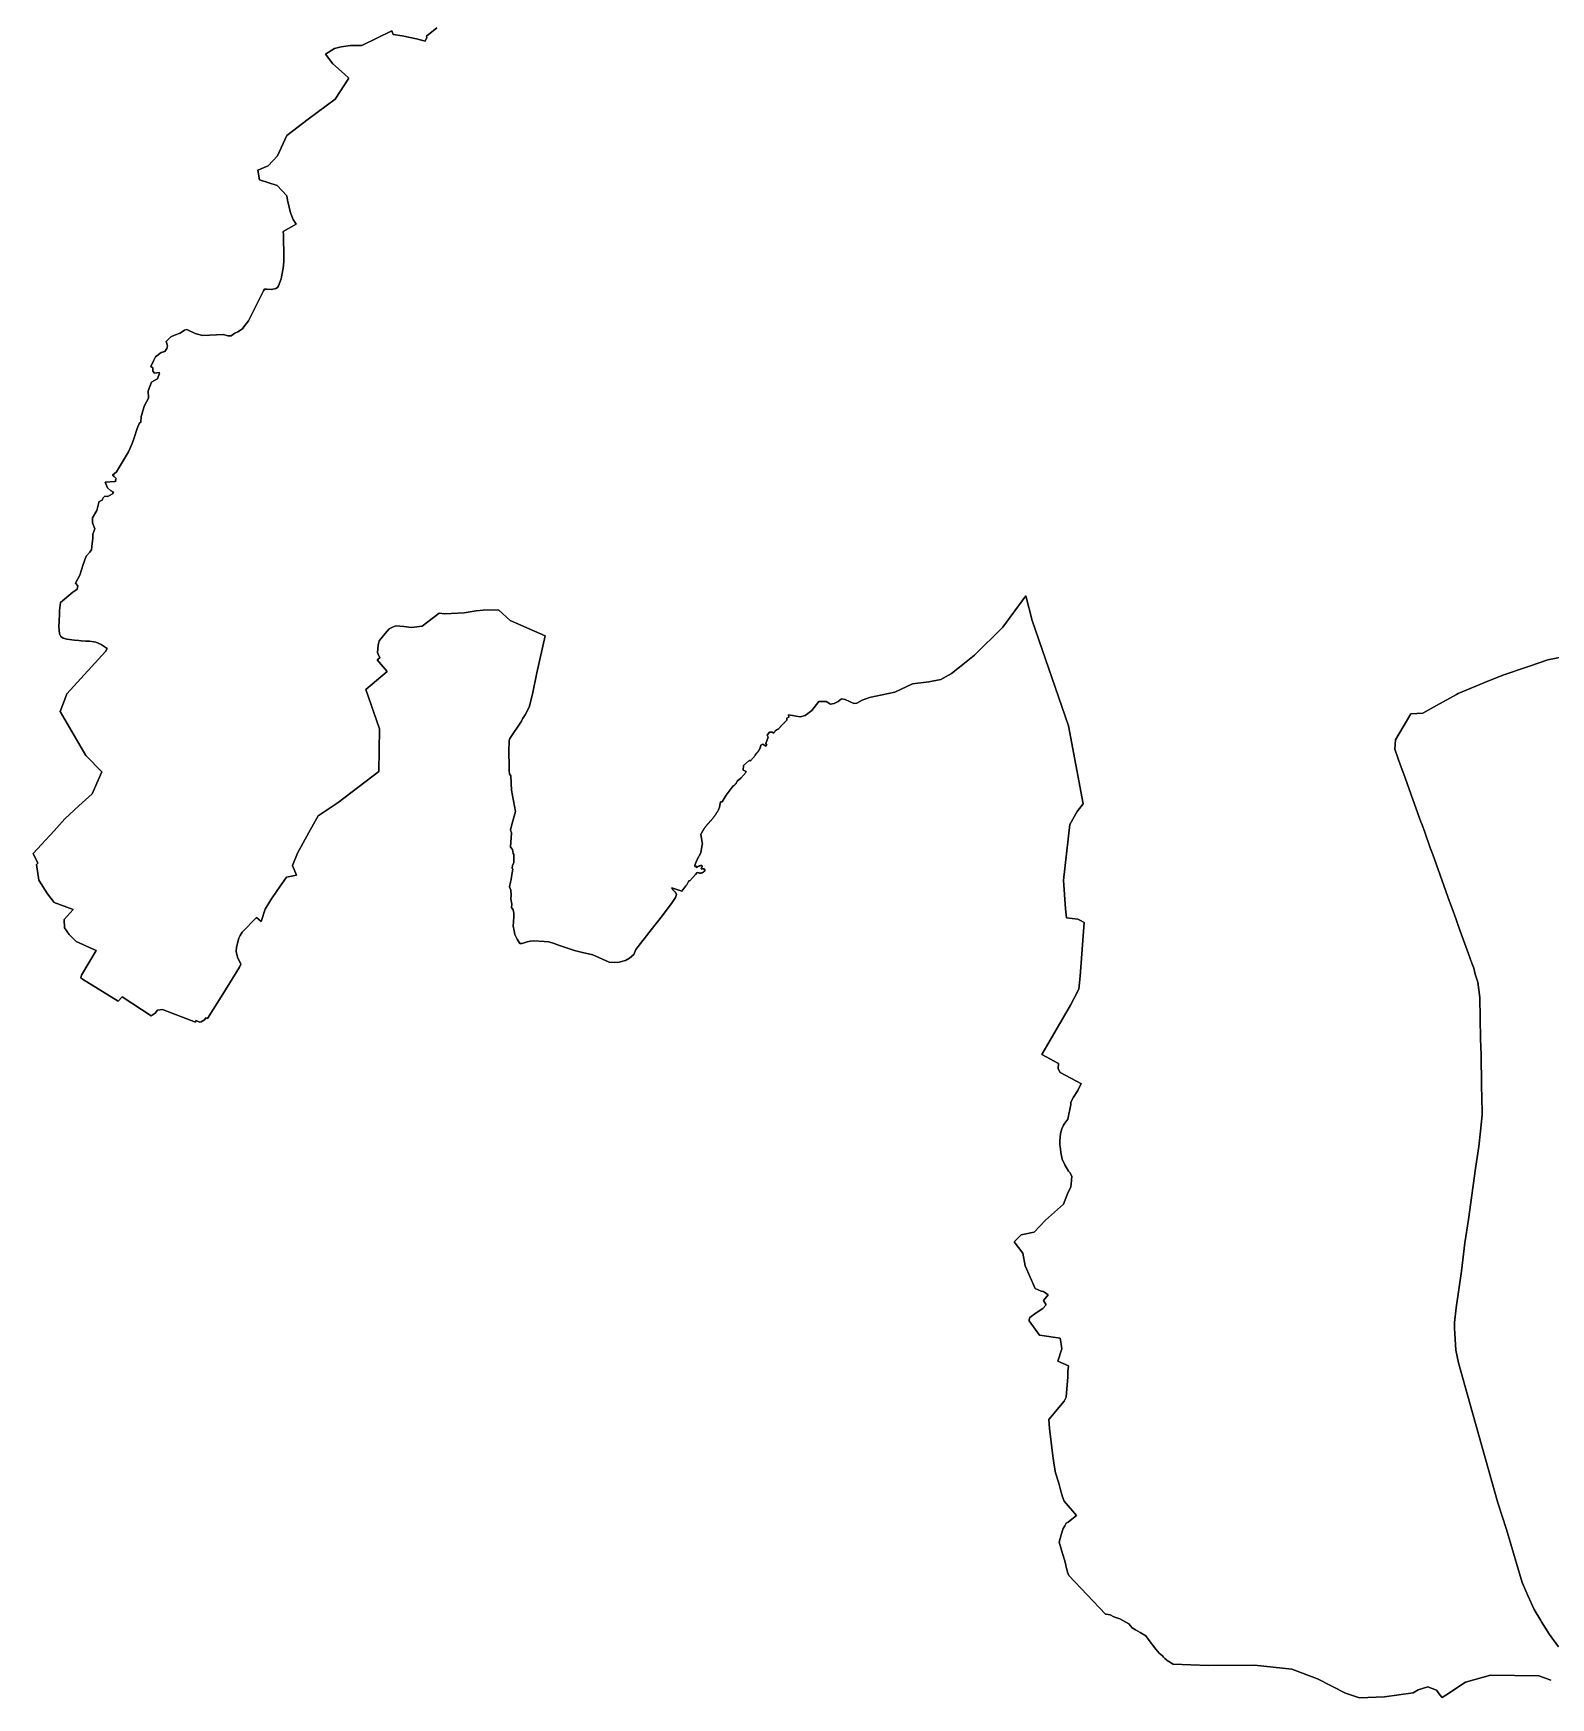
# Model space of a CAD drawing. Header units: inches. Extents: x 130170 to 284068, y 377793 to 804530.
# Drawn here: x 173911 to 177999, y 604687 to 609171 of the extents above; entities that cross this region are included whole.
import ezdxf

# ---------------------------------------------------------------- set-up
doc = ezdxf.new("R2010")
doc.units = ezdxf.units.IN
doc.header["$MEASUREMENT"] = 0
doc.layers.add('muni_il', color=7, linetype='Continuous')

msp = doc.modelspace()

# ---------------------------------------------------------------- linework, layer by layer
at = {"layer": 'muni_il'}
for points in [[(174998, 609186.4), (174970.6, 609163.8), (174971.2, 609159.7), (174966.3, 609150.4), (174943.6, 609156.6), (174904.9, 609164.3), (174880, 609168.3), (174877, 609177.8), (174795.9, 609138.3), (174765.7, 609138.5), (174740.7, 609134.8), (174729.7, 609132), (174722.1, 609130.1), (174698.1, 609115.2), (174717.5, 609089.5), (174749.3, 609061.3), (174761.2, 609050.7), (174724.6, 608994.2), (174651.8, 608939.9), (174594.1, 608895.6), (174568.8, 608841.2), (174544, 608813.9), (174515.9, 608802.4), (174520.6, 608776.8), (174567.5, 608761.3), (174593.8, 608733.1), (174595.8, 608721.8), (174603.4, 608687.2), (174610.8, 608669.8), (174618.8, 608657.5), (174584.2, 608637.6), (174584.7, 608628.8), (174585, 608607.8), (174585.7, 608587.8), (174585.6, 608567.9), (174585.7, 608555.5), (174583.7, 608538.9), (174580.4, 608520.1), (174578.8, 608509.6), (174571.6, 608490.7), (174568.5, 608486.4), (174564.6, 608484), (174552.6, 608481.2), (174540.6, 608481.9), (174540.4, 608481.9), (174534.2, 608482), (174531.3, 608477.9), (174490.7, 608396.4), (174478.2, 608380.8), (174474.8, 608375.1), (174462.3, 608366.9), (174454.2, 608363.5), (174447.5, 608358.9), (174444, 608356.5), (174434.8, 608356.4), (174423.1, 608360.2), (174366.6, 608356.9), (174347, 608362.6), (174324.1, 608373), (174318.6, 608371.2), (174306.9, 608363.8), (174290.9, 608357.8), (174281.7, 608353.1), (174268.4, 608341.3), (174272.3, 608329.2), (174270.8, 608322.2), (174265.4, 608313.8), (174255.5, 608311.3), (174240.5, 608299.3), (174235, 608289.3), (174227.1, 608273.2), (174233, 608269.8), (174233, 608261.1), (174237.5, 608255.6), (174249.5, 608257.1), (174251, 608255.5), (174245.8, 608240.8), (174243.7, 608239.8), (174229.2, 608231.8), (174220.2, 608208.3), (174221.3, 608187.9), (174210.7, 608168.4), (174205.2, 608151), (174204, 608147.2), (174201.6, 608139.3), (174200.5, 608122.7), (174197, 608121.6), (174190.6, 608106.8), (174182.4, 608081.3), (174177.2, 608066.2), (174167.7, 608044), (174159.2, 608030), (174134.8, 607989.8), (174123.8, 607981.1), (174128.9, 607976.8), (174134.4, 607972.2), (174133.2, 607969.7), (174132.1, 607967.3), (174133.2, 607965), (174130.3, 607963.5), (174104, 607962.1), (174110.8, 607947), (174119, 607939.5), (174126.5, 607934.6), (174124.5, 607930.9), (174111.5, 607923.3), (174103.7, 607923.9), (174100.5, 607921.3), (174099.2, 607920.1), (174097.1, 607916.2), (174096, 607913.8), (174094.3, 607912.4), (174092.6, 607911.8), (174088.5, 607909.7), (174087.3, 607907.3), (174082.4, 607885.8), (174070.1, 607866), (174070.3, 607852.8), (174076.4, 607836.1), (174071.4, 607821.4), (174071.4, 607811.4), (174068.1, 607789), (174067.5, 607779.9), (174065.1, 607776.1), (174063, 607772.9), (174053, 607762.1), (174045.1, 607740.2), (174036.5, 607711.7), (174024.8, 607690.2), (174030.4, 607682.8), (174028.9, 607674), (174025.8, 607670.8), (174017, 607665.8), (173983.8, 607637.7), (173981.5, 607616.1), (173981.3, 607608.1), (173980.9, 607586.5), (173979.7, 607572.6), (173981.6, 607553.1), (173985.2, 607546.5), (173991.7, 607542), (174001.4, 607539), (174022.1, 607536), (174033.6, 607534.9), (174040.1, 607534.4), (174052, 607533.7), (174062.1, 607533.3), (174074.3, 607531.8), (174079.2, 607531.2), (174093.4, 607524.6), (174109.5, 607513.7), (174105.3, 607506.1), (174001.4, 607391.5), (173992, 607367), (173983, 607343.7), (174052, 607225.6), (174095.6, 607181), (174076, 607136.6), (174069.6, 607122.1), (174033.1, 607089.5), (173996, 607054.5), (173967, 607022.6), (173910.8, 606961.4), (173922.8, 606935), (173919, 606931.6), (173926.1, 606889.2), (173949.2, 606852.3), (173967, 606829.2), (174017.8, 606810.2), (173993.8, 606783.7), (173995.2, 606760.8), (174007.7, 606743.1), (174026.2, 606724.6), (174079.8, 606700.1), (174040.8, 606633.9), (174038.8, 606626.6), (174043, 606622.5), (174139.1, 606563.5), (174150.6, 606575.6), (174228, 606523.9), (174238.8, 606531), (174245.7, 606538.9), (174259.2, 606540.8), (174347.8, 606507.3), (174348.7, 606511.6), (174359.6, 606507.1), (174363, 606507.8), (174371.7, 606512.8), (174375.5, 606518.4), (174380, 606516.4), (174421.5, 606582.3), (174466.2, 606655.2), (174470.3, 606663), (174460.9, 606682.4), (174457.7, 606697.2), (174458.4, 606709.1), (174459.7, 606715.7), (174461.9, 606723.7), (174464.9, 606733.7), (174468, 606740.2), (174473.8, 606749.1), (174512.6, 606789.3), (174524.6, 606778.6), (174535.3, 606811), (174550.7, 606836.6), (174568.2, 606862.1), (174593.2, 606897.6), (174620.4, 606903), (174609.2, 606928.9), (174623, 606962.4), (174652.9, 607018.4), (174678.3, 607063), (174732.2, 607099.1), (174841.9, 607182.2), (174843.8, 607297.3), (174807, 607403.7), (174864.2, 607452.2), (174837.3, 607483.3), (174844.8, 607488.9), (174839.6, 607498.1), (174838.2, 607503.3), (174840.3, 607522.8), (174841.1, 607526.9), (174842.9, 607534.8), (174847.4, 607540.2), (174858.7, 607553.8), (174869.5, 607566.5), (174878.4, 607571.4), (174887.7, 607574.5), (174909.3, 607572.6), (174930, 607570.1), (174958.5, 607574.3), (175004.2, 607608.7), (175020, 607606.8), (175071.8, 607610.2), (175104.4, 607614.9), (175122.9, 607616.7), (175163.8, 607618), (175196.1, 607589.2), (175290.3, 607548.2), (175267.7, 607447.8), (175255.7, 607390.9), (175247.1, 607356), (175236.1, 607334.6), (175228.7, 607324.4), (175226.2, 607317.7), (175195.2, 607271.7), (175193, 607265.5), (175192.7, 607252.5), (175192.2, 607248.6), (175192.8, 607183), (175193.9, 607176), (175197.7, 607170.6), (175199.6, 607132.1), (175202.1, 607117.9), (175210, 607074.3), (175200.4, 607039.1), (175196.6, 607024.7), (175199.4, 607017.2), (175196.9, 606978.8), (175201.9, 606971.8), (175203.8, 606961.8), (175205.3, 606958.3), (175205.3, 606944.8), (175205.6, 606939.6), (175205.2, 606936.1), (175201.8, 606929.8), (175201.3, 606921.4), (175202.5, 606919), (175199.3, 606899.2), (175198.2, 606891.7), (175196.8, 606884.6), (175193.9, 606871.7), (175197.5, 606862.7), (175198.8, 606849.1), (175197.6, 606838.9), (175200.6, 606824.6), (175199.2, 606815.9), (175203.4, 606809.8), (175205.6, 606800.3), (175205.9, 606791.1), (175204.2, 606765.7), (175206.9, 606752.6), (175207.9, 606743), (175214.8, 606730.9), (175221.9, 606718.8), (175227, 606719.3), (175230.9, 606720.2), (175241.5, 606723.6), (175249.5, 606725.2), (175259.3, 606726.4), (175287.1, 606724.2), (175300.1, 606723.2), (175314.2, 606718.6), (175328.2, 606713.5), (175369.1, 606700.4), (175390.9, 606694.3), (175418.8, 606688.4), (175462.2, 606668.4), (175485.4, 606667.8), (175506, 606672.9), (175517.6, 606679.6), (175529, 606689), (175533.9, 606702.5), (175575.2, 606755.3), (175605.9, 606793.9), (175632.6, 606829.3), (175641.6, 606842.6), (175643.4, 606851.3), (175643.3, 606851.7), (175643.2, 606852), (175643.2, 606852.3), (175643.1, 606852.6), (175642.9, 606852.9), (175642.8, 606853.2), (175642.7, 606853.5), (175642.6, 606853.8), (175642.4, 606854.1), (175642.3, 606854.4), (175642.2, 606854.7), (175642, 606855), (175641.8, 606855.3), (175641.7, 606855.6), (175641.5, 606855.9), (175641.3, 606856.2), (175641.1, 606856.4), (175640.9, 606856.7), (175640.7, 606857), (175640.5, 606857.2), (175640.3, 606857.5), (175640.1, 606857.7), (175639.8, 606858), (175639.6, 606858.2), (175639.2, 606858.5), (175638.9, 606858.8), (175638.5, 606859.1), (175638.2, 606859.4), (175637.8, 606859.8), (175637.5, 606860.1), (175637.1, 606860.4), (175636.8, 606860.8), (175636.5, 606861.1), (175636.2, 606861.5), (175635.8, 606861.8), (175635.5, 606862.2), (175635.2, 606862.6), (175634.9, 606862.9), (175634.6, 606863.3), (175634.3, 606863.7), (175634.1, 606864.1), (175633.8, 606864.5), (175633.5, 606864.9), (175633.3, 606865.3), (175633, 606865.7), (175632.7, 606866.1), (175632.5, 606866.5), (175632.3, 606866.9), (175632, 606867.3), (175631.8, 606867.7), (175631.6, 606868.2), (175631.4, 606868.6), (175631.2, 606869), (175631.1, 606869.3), (175658.5, 606860.2), (175665.9, 606870.4), (175668.9, 606874.2), (175671.7, 606876.7), (175676.9, 606887.5), (175680, 606887.7), (175695.3, 606904.5), (175699.5, 606910.4), (175703.4, 606909.4), (175703.7, 606909.3), (175704, 606909.2), (175704.3, 606909.1), (175704.6, 606909), (175704.9, 606909), (175705.3, 606908.9), (175705.6, 606908.8), (175705.9, 606908.8), (175706.2, 606908.7), (175706.5, 606908.7), (175706.9, 606908.6), (175707.2, 606908.6), (175707.5, 606908.6), (175707.8, 606908.6), (175708.2, 606908.6), (175708.5, 606908.6), (175708.8, 606908.6), (175709.1, 606908.6), (175709.5, 606908.6), (175709.8, 606908.7), (175710.1, 606908.7), (175710.4, 606908.8), (175710.7, 606908.8), (175711.1, 606908.9), (175711.4, 606909), (175711.7, 606909), (175712, 606909.1), (175712.3, 606909.2), (175712.6, 606909.3), (175712.9, 606909.4), (175713.2, 606909.6), (175713.5, 606909.7), (175713.8, 606909.8), (175714.1, 606910), (175714.4, 606910.1), (175714.7, 606910.3), (175715, 606910.4), (175715.2, 606910.6), (175715.5, 606910.7), (175715.8, 606910.9), (175716.1, 606911.1), (175716.3, 606911.3), (175716.6, 606911.5), (175716.8, 606911.7), (175717.1, 606911.9), (175717.3, 606912.1), (175717.6, 606912.4), (175717.8, 606912.6), (175718, 606912.8), (175720.2, 606915.6), (175720.2, 606915.6), (175720.3, 606915.7), (175720.4, 606915.8), (175720.4, 606915.9), (175720.5, 606915.9), (175720.5, 606916), (175720.6, 606916.1), (175720.6, 606916.2), (175720.6, 606916.3), (175720.6, 606916.4), (175720.6, 606916.5), (175720.6, 606916.6), (175720.6, 606916.7), (175720.6, 606916.8), (175720.6, 606916.9), (175720.6, 606917), (175720.5, 606917.1), (175720.5, 606917.1), (175720.4, 606917.2), (175718.8, 606919.7), (175709.9, 606919.8), (175712.9, 606926.4), (175713, 606926.5), (175713, 606926.6), (175713, 606926.8), (175713, 606926.9), (175713.1, 606927), (175713.1, 606927.1), (175713.1, 606927.3), (175713.1, 606927.4), (175713, 606927.5), (175713, 606927.6), (175713, 606927.7), (175712.9, 606927.9), (175712.9, 606928), (175712.8, 606928.1), (175712.8, 606928.2), (175712.7, 606928.3), (175712.6, 606928.4), (175712.6, 606928.5), (175712.5, 606928.6), (175712.4, 606928.7), (175712.3, 606928.8), (175712.2, 606928.8), (175712.1, 606928.9), (175712, 606929), (175711.9, 606929), (175711.7, 606929.1), (175711.6, 606929.1), (175711.5, 606929.1), (175711.4, 606929.2), (175711.3, 606929.2), (175711.1, 606929.2), (175711, 606929.2), (175710.9, 606929.2), (175710.8, 606929.2), (175710.6, 606929.2), (175710.2, 606929.1), (175709.8, 606929), (175709.4, 606929), (175709, 606928.9), (175708.6, 606928.8), (175708.1, 606928.7), (175707.7, 606928.6), (175707.3, 606928.5), (175706.9, 606928.4), (175706.5, 606928.3), (175706.1, 606928.2), (175705.7, 606928), (175705.3, 606927.9), (175704.9, 606927.7), (175704.5, 606927.6), (175704.1, 606927.4), (175703.7, 606927.3), (175703.4, 606927.1), (175703, 606926.9), (175702.6, 606926.7), (175702.2, 606926.5), (175701.9, 606926.3), (175701.5, 606926.1), (175701.1, 606925.9), (175700.8, 606925.7), (175700.4, 606925.4), (175700.1, 606925.2), (175699.7, 606925), (175699.4, 606924.7), (175699, 606924.5), (175698.7, 606924.2), (175698.7, 606924.1), (175698.7, 606924.1), (175698.6, 606924), (175698.6, 606923.9), (175698.5, 606923.9), (175698.5, 606923.8), (175698.4, 606923.8), (175698.3, 606923.7), (175698.3, 606923.7), (175698.2, 606923.7), (175698.1, 606923.7), (175698, 606923.6), (175698, 606923.6), (175697.9, 606923.6), (175697.8, 606923.7), (175697.7, 606923.7), (175697.7, 606923.7), (175697.6, 606923.7), (175697.5, 606923.8), (175697.5, 606923.8), (175697.4, 606923.9), (175697.4, 606924), (175697.3, 606924), (175697.3, 606924.1), (175697.3, 606924.2), (175697.2, 606924.2), (175697.2, 606924.3), (175697.2, 606924.4), (175697.2, 606924.5), (175697.2, 606924.5), (175697.3, 606924.6), (175697.3, 606924.7), (175697.3, 606924.8), (175697.4, 606924.8), (175697.4, 606924.9), (175698.2, 606927), (175695, 606926.8), (175694.9, 606926.8), (175694.8, 606926.7), (175694.7, 606926.7), (175694.6, 606926.7), (175694.5, 606926.7), (175694.4, 606926.6), (175694.3, 606926.6), (175694.2, 606926.6), (175694.1, 606926.7), (175694, 606926.7), (175693.9, 606926.7), (175693.8, 606926.8), (175693.7, 606926.8), (175693.6, 606926.8), (175693.5, 606926.9), (175693.5, 606927), (175693.4, 606927), (175693.3, 606927.1), (175693.2, 606927.2), (175693.2, 606927.3), (175693.1, 606927.4), (175693.1, 606927.5), (175693.1, 606927.6), (175693, 606927.6), (175693, 606927.7), (175693, 606927.9), (175693, 606928), (175693, 606928.1), (175693, 606928.2), (175693, 606928.3), (175693, 606928.4), (175693.1, 606928.5), (175693.1, 606928.6), (175693.1, 606928.6), (175693.2, 606928.7), (175693.3, 606928.8), (175693.4, 606929.5), (175693.6, 606930.2), (175693.8, 606930.9), (175694, 606931.5), (175694.2, 606932.2), (175694.5, 606932.9), (175694.7, 606933.6), (175694.9, 606934.2), (175695.1, 606934.9), (175695.4, 606935.6), (175695.6, 606936.2), (175695.9, 606936.9), (175696.2, 606937.5), (175696.4, 606938.2), (175696.7, 606938.8), (175697, 606939.5), (175697.3, 606940.1), (175697.6, 606940.8), (175697.9, 606941.4), (175698.2, 606942), (175698.5, 606942.7), (175698.9, 606943.3), (175699.2, 606943.9), (175699.5, 606944.5), (175699.9, 606945.2), (175709.1, 606963.2), (175713.2, 606985.6), (175714.2, 606986.2), (175711.7, 606996.1), (175709.8, 607013.4), (175710.2, 607014.2), (175710.6, 607015), (175711, 607015.8), (175711.4, 607016.6), (175711.8, 607017.4), (175712.2, 607018.3), (175712.6, 607019.1), (175713.1, 607019.8), (175713.5, 607020.6), (175713.9, 607021.4), (175714.4, 607022.2), (175714.8, 607023), (175715.3, 607023.8), (175715.8, 607024.5), (175716.2, 607025.3), (175716.7, 607026.1), (175717.2, 607026.8), (175717.7, 607027.6), (175718.2, 607028.3), (175718.7, 607029.1), (175719.2, 607029.8), (175719.8, 607030.6), (175720.3, 607031.3), (175720.8, 607032), (175721.4, 607032.8), (175721.9, 607033.5), (175722.5, 607034.2), (175723, 607034.9), (175723.6, 607035.6), (175724.2, 607036.3), (175724.8, 607037), (175725.3, 607037.7), (175725.9, 607038.4), (175726.5, 607039), (175727.1, 607039.7), (175727.7, 607040.4), (175728.4, 607041.1), (175729, 607041.7), (175729.6, 607042.4), (175730.2, 607043), (175730.9, 607043.6), (175731.5, 607044.3), (175732.2, 607044.9), (175733.1, 607046), (175734.1, 607047.2), (175735, 607048.3), (175736, 607049.4), (175736.9, 607050.6), (175737.9, 607051.7), (175738.8, 607052.9), (175739.7, 607054.1), (175740.6, 607055.2), (175741.5, 607056.4), (175742.4, 607057.6), (175743.3, 607058.7), (175744.2, 607059.9), (175745.1, 607061.1), (175746, 607062.3), (175746.9, 607063.5), (175747.7, 607064.7), (175748.6, 607065.9), (175749.4, 607067.1), (175750.3, 607068.3), (175751.1, 607069.6), (175752, 607070.8), (175752.8, 607072), (175753.6, 607073.2), (175754.4, 607074.5), (175755.2, 607075.7), (175757.4, 607078.8), (175759.5, 607086.1), (175761.3, 607095.8), (175762.1, 607100.6), (175766.6, 607100.7), (175778, 607118.5), (175786.2, 607129.3), (175796.9, 607143.5), (175797.2, 607143.7), (175797.6, 607143.9), (175797.9, 607144.1), (175798.2, 607144.3), (175798.6, 607144.5), (175798.9, 607144.7), (175799.2, 607144.9), (175799.5, 607145.1), (175799.8, 607145.4), (175800.1, 607145.6), (175800.4, 607145.9), (175800.7, 607146.1), (175801, 607146.4), (175801.3, 607146.7), (175801.6, 607146.9), (175801.9, 607147.2), (175802.1, 607147.5), (175802.4, 607147.8), (175802.7, 607148.1), (175802.9, 607148.4), (175803.1, 607148.7), (175803.4, 607149), (175803.6, 607149.3), (175803.8, 607149.6), (175804.1, 607150), (175804.3, 607150.3), (175804.5, 607150.6), (175804.7, 607151), (175804.9, 607151.3), (175805.1, 607151.6), (175805.2, 607152), (175805.4, 607152.3), (175805.6, 607152.7), (175805.7, 607153), (175807.4, 607156.7), (175817.6, 607164), (175831.5, 607180.7), (175829.4, 607183.4), (175823.6, 607186.1), (175824.5, 607198.2), (175839.4, 607212), (175839.6, 607212), (175839.8, 607212.1), (175840, 607212.1), (175840.2, 607212.1), (175840.4, 607212.1), (175840.6, 607212), (175840.8, 607212), (175841, 607212), (175841.2, 607212), (175841.4, 607211.9), (175841.6, 607211.9), (175841.8, 607211.8), (175842, 607211.7), (175842.2, 607211.6), (175842.3, 607211.6), (175842.5, 607211.5), (175842.7, 607211.4), (175842.9, 607211.3), (175857, 607226), (175856.6, 607228.6), (175857.2, 607229), (175857.7, 607229.5), (175858.3, 607230), (175858.8, 607230.6), (175859.4, 607231.1), (175859.9, 607231.6), (175860.4, 607232.2), (175860.9, 607232.7), (175861.4, 607233.3), (175861.9, 607233.8), (175862.4, 607234.4), (175862.9, 607235), (175863.3, 607235.6), (175863.8, 607236.2), (175864.2, 607236.8), (175864.6, 607237.4), (175865.1, 607238.1), (175865.5, 607238.7), (175865.9, 607239.3), (175866.2, 607240), (175866.6, 607240.6), (175867, 607241.3), (175867.3, 607242), (175867.7, 607242.6), (175868, 607243.3), (175868.3, 607244), (175868.6, 607244.7), (175868.9, 607245.4), (175869.2, 607246.1), (175869.4, 607246.8), (175869.7, 607247.5), (175869.9, 607248.2), (175870.2, 607248.9), (175870.4, 607249.6), (175870.6, 607250.4), (175870.8, 607251.1), (175871, 607251.8), (175871.1, 607252.5), (175871.3, 607253.4), (175876.3, 607255.6), (175884.9, 607250.5), (175886.8, 607253.2), (175884.3, 607258.1), (175890.6, 607275), (175888.5, 607279.8), (175894.2, 607288.5), (175902, 607288.6), (175905.9, 607285.6), (175906.1, 607285.9), (175906.2, 607286.3), (175906.4, 607286.7), (175906.6, 607287), (175906.9, 607287.4), (175907.1, 607287.7), (175907.3, 607288.1), (175907.5, 607288.4), (175907.8, 607288.8), (175908, 607289.1), (175908.2, 607289.4), (175908.5, 607289.8), (175908.8, 607290.1), (175909, 607290.4), (175909.3, 607290.7), (175909.6, 607291), (175909.9, 607291.3), (175910.1, 607291.6), (175910.4, 607291.9), (175910.7, 607292.2), (175911, 607292.5), (175911.4, 607292.7), (175911.7, 607293), (175912, 607293.3), (175912.3, 607293.5), (175912.6, 607293.8), (175913, 607294), (175913.3, 607294.2), (175913.7, 607294.5), (175914, 607294.7), (175914.4, 607294.9), (175914.7, 607295.1), (175915.1, 607295.3), (175915.4, 607295.5), (175915.8, 607295.7), (175916.2, 607295.9), (175916.6, 607296.1), (175916.9, 607296.2), (175917.3, 607296.4), (175917.7, 607296.5), (175918.1, 607296.7), (175918.5, 607296.8), (175918.9, 607297), (175919.5, 607297.8), (175920.2, 607298.7), (175920.9, 607299.5), (175921.6, 607300.3), (175922.3, 607301.2), (175923, 607302), (175923.7, 607302.8), (175924.4, 607303.6), (175925.2, 607304.4), (175925.9, 607305.3), (175926.6, 607306.1), (175927.4, 607306.8), (175928.1, 607307.6), (175928.9, 607308.4), (175929.4, 607309), (175929.6, 607309.2), (175930.4, 607310), (175931.2, 607310.7), (175931.9, 607311.5), (175932.7, 607312.3), (175933.5, 607313), (175934.3, 607313.8), (175935.1, 607314.5), (175935.9, 607315.2), (175936.7, 607316), (175937.5, 607316.7), (175941.3, 607320.4), (175941.1, 607325.9), (175946.6, 607329), (175945.3, 607334.6), (175976.8, 607330), (175990.9, 607333.1), (176008.8, 607346.3), (176027.1, 607371.3), (176047.1, 607371.3), (176059, 607363.8), (176069, 607365.7), (176079.8, 607371), (176088.8, 607377.9), (176098.5, 607376.6), (176121.9, 607365.9), (176129.5, 607366.5), (176144.1, 607374.7), (176164, 607381.3), (176232.3, 607396.1), (176279.3, 607418.2), (176323.8, 607423.6), (176356.2, 607429.9), (176384.4, 607446.2), (176406.4, 607463.5), (176446.7, 607495.6), (176522.8, 607571.1), (176584.7, 607655.3), (176601.9, 607589.4), (176700.1, 607305), (176739.9, 607095.5), (176723.2, 607074.8), (176704, 607039.7), (176686.4, 606889.6), (176692, 606812.1), (176694.6, 606787.9), (176724.9, 606784.9), (176732.1, 606781.1), (176742.4, 606775.6), (176731.1, 606630.8), (176728.1, 606596.3), (176705.6, 606552.9), (176628.1, 606419.5), (176672.7, 606395.7), (176672, 606381), (176677.4, 606371), (176734.8, 606341.2), (176734.3, 606340.8), (176728.4, 606330.6), (176725.1, 606323), (176713.2, 606304.6), (176706.7, 606291.7), (176705.9, 606285.4), (176698.6, 606245.9), (176690.3, 606234.6), (176686.8, 606229.5), (176681.9, 606219.1), (176678.9, 606206.8), (176676.7, 606187.2), (176676.8, 606176.8), (176678.4, 606165.4), (176679.6, 606156.2), (176683.3, 606137.8), (176690.2, 606122.1), (176700.4, 606105.2), (176703.2, 606102.3), (176708.8, 606092.4), (176707, 606070.5), (176706, 606063.5), (176697.5, 606044.7), (176686.9, 606016.7), (176637.8, 605973.5), (176607.6, 605941.2), (176572.4, 605933.5), (176553.5, 605915.3), (176577.2, 605884.6), (176583.2, 605850.6), (176610.5, 605789.4), (176626, 605782.4), (176633, 605781.1), (176645.1, 605772.7), (176632.4, 605757), (176639.8, 605745.2), (176630.8, 605735.8), (176612.8, 605723.8), (176596.1, 605710.9), (176594.2, 605704.9), (176594, 605701.8), (176622, 605663.7), (176677.5, 605655.7), (176680.5, 605639.6), (176681.9, 605627), (176671.5, 605593.8), (176700.1, 605581.4), (176698.7, 605565.8), (176697.9, 605551.1), (176693.5, 605496.8), (176688.1, 605486), (176646.8, 605436.3), (176648.8, 605412.2), (176658.2, 605338.2), (176661.6, 605313.4), (176665.2, 605292.3), (176673.7, 605265.2), (176678.5, 605246.4), (176684.3, 605227.8), (176688.2, 605216.4), (176721.6, 605178.1), (176704.4, 605164.3), (176698.9, 605160.1), (176693.7, 605156.7), (176690.2, 605149.5), (176686.1, 605142.7), (176679.9, 605125.2), (176674.7, 605106.2), (176684, 605075.6), (176689.3, 605057.8), (176691.6, 605048), (176692.5, 605043.6), (176694.1, 605038.3), (176695.4, 605033.3), (176697.7, 605024.7), (176701, 605015.6), (176799.7, 604912.1), (176801.3, 604911.4), (176811.9, 604909.8), (176821.9, 604904.9), (176838.4, 604899.2), (176862.9, 604885.9), (176872, 604874.6), (176880.7, 604869.8), (176893.6, 604862.4), (176908.1, 604853.8), (176914.5, 604844.9), (176935.3, 604817.4), (176944.2, 604807), (176948.5, 604803.2), (176953.2, 604799.7), (176955.7, 604795.9), (176959.2, 604792.1), (176964.1, 604789.2), (176966.1, 604787.2), (176982.3, 604776.7), (177077.3, 604773.8), (177200.9, 604774.4), (177301.7, 604763.3), (177370.9, 604737.2), (177446.5, 604699.2), (177484, 604686.7), (177551.1, 604688.7), (177628.4, 604700.3), (177641.8, 604707.6), (177667.9, 604715.8), (177691.4, 604707.1), (177700.2, 604694.9), (177707, 604687.7), (177716.3, 604693.7), (177769.4, 604728.2), (177837.4, 604747.4), (177967, 604745.4), (177999.7, 604733.9)], [(177999.7, 604733.9), (177967, 604745.4), (177837.4, 604747.4), (177769.4, 604728.2), (177716.3, 604693.7), (177707, 604687.7), (177700.2, 604694.9), (177691.4, 604707.1), (177667.9, 604715.8), (177641.8, 604707.6), (177628.4, 604700.3), (177551.1, 604688.7), (177484, 604686.7), (177446.5, 604699.2), (177370.9, 604737.2), (177301.7, 604763.3), (177200.9, 604774.4), (177077.3, 604773.8), (176982.3, 604776.7), (176966.1, 604787.2), (176964.1, 604789.2), (176959.2, 604792.1), (176955.7, 604795.9), (176953.2, 604799.7), (176948.5, 604803.2), (176944.2, 604807), (176935.3, 604817.4), (176914.5, 604844.9), (176908.1, 604853.8), (176893.6, 604862.4), (176880.7, 604869.8), (176872, 604874.6), (176862.9, 604885.9), (176838.4, 604899.2), (176821.9, 604904.9), (176811.9, 604909.8), (176801.3, 604911.4), (176799.7, 604912.1), (176701, 605015.6), (176697.7, 605024.7), (176695.4, 605033.3), (176694.1, 605038.3), (176692.5, 605043.6), (176691.6, 605048), (176689.3, 605057.8), (176684, 605075.6), (176674.7, 605106.2), (176679.9, 605125.2), (176686.1, 605142.7), (176690.2, 605149.5), (176693.7, 605156.7), (176698.9, 605160.1), (176704.4, 605164.3), (176721.6, 605178.1), (176688.2, 605216.4), (176684.3, 605227.8), (176678.5, 605246.4), (176673.7, 605265.2), (176665.2, 605292.3), (176661.6, 605313.4), (176658.2, 605338.2), (176648.8, 605412.2), (176646.8, 605436.3), (176688.1, 605486), (176693.5, 605496.8), (176697.9, 605551.1), (176698.7, 605565.8), (176700.1, 605581.4), (176671.5, 605593.8), (176681.9, 605627), (176680.5, 605639.6), (176677.5, 605655.7), (176622, 605663.7), (176594, 605701.8), (176594.2, 605704.9), (176596.1, 605710.9), (176612.8, 605723.8), (176630.8, 605735.8), (176639.8, 605745.2), (176632.4, 605757), (176645.1, 605772.7), (176633, 605781.1), (176626, 605782.4), (176610.5, 605789.4), (176583.2, 605850.6), (176577.2, 605884.6), (176553.5, 605915.3), (176572.4, 605933.5), (176607.6, 605941.2), (176637.8, 605973.5), (176686.9, 606016.7), (176697.5, 606044.7), (176706, 606063.5), (176707, 606070.5), (176708.8, 606092.4), (176703.2, 606102.3), (176700.4, 606105.2), (176690.2, 606122.1), (176683.3, 606137.8), (176679.6, 606156.2), (176678.4, 606165.4), (176676.8, 606176.8), (176676.7, 606187.2), (176678.9, 606206.8), (176681.9, 606219.1), (176686.8, 606229.5), (176690.3, 606234.6), (176698.6, 606245.9), (176705.9, 606285.4), (176706.7, 606291.7), (176713.2, 606304.6), (176725.1, 606323), (176728.4, 606330.6), (176734.3, 606340.8), (176734.8, 606341.2), (176677.4, 606371), (176672, 606381), (176672.7, 606395.7), (176628.1, 606419.5), (176705.6, 606552.9), (176728.1, 606596.3), (176731.1, 606630.8), (176742.4, 606775.6), (176732.1, 606781.1), (176724.9, 606784.9), (176694.6, 606787.9), (176692, 606812.1), (176686.4, 606889.6), (176704, 607039.7), (176723.2, 607074.8), (176739.9, 607095.5), (176700.1, 607305), (176601.9, 607589.4), (176584.7, 607655.3), (176522.8, 607571.1), (176446.7, 607495.6), (176406.4, 607463.5), (176384.4, 607446.2), (176356.2, 607429.9), (176323.8, 607423.6), (176279.3, 607418.2), (176232.3, 607396.1), (176164, 607381.3), (176144.1, 607374.7), (176129.5, 607366.5), (176121.9, 607365.9), (176098.5, 607376.6), (176088.8, 607377.9), (176079.8, 607371), (176069, 607365.7), (176059, 607363.8), (176047.1, 607371.3), (176027.1, 607371.3), (176008.8, 607346.3), (175990.9, 607333.1), (175976.8, 607330), (175945.3, 607334.6), (175946.6, 607329), (175941.1, 607325.9), (175941.3, 607320.4), (175937.5, 607316.7), (175936.7, 607316), (175935.9, 607315.2), (175935.1, 607314.5), (175934.3, 607313.8), (175933.5, 607313), (175932.7, 607312.3), (175931.9, 607311.5), (175931.2, 607310.7), (175930.4, 607310), (175929.6, 607309.2), (175929.4, 607309), (175928.9, 607308.4), (175928.1, 607307.6), (175927.4, 607306.8), (175926.6, 607306.1), (175925.9, 607305.3), (175925.2, 607304.4), (175924.4, 607303.6), (175923.7, 607302.8), (175923, 607302), (175922.3, 607301.2), (175921.6, 607300.3), (175920.9, 607299.5), (175920.2, 607298.7), (175919.5, 607297.8), (175918.9, 607297), (175918.5, 607296.8), (175918.1, 607296.7), (175917.7, 607296.5), (175917.3, 607296.4), (175916.9, 607296.2), (175916.6, 607296.1), (175916.2, 607295.9), (175915.8, 607295.7), (175915.4, 607295.5), (175915.1, 607295.3), (175914.7, 607295.1), (175914.4, 607294.9), (175914, 607294.7), (175913.7, 607294.5), (175913.3, 607294.2), (175913, 607294), (175912.6, 607293.8), (175912.3, 607293.5), (175912, 607293.3), (175911.7, 607293), (175911.4, 607292.7), (175911, 607292.5), (175910.7, 607292.2), (175910.4, 607291.9), (175910.1, 607291.6), (175909.9, 607291.3), (175909.6, 607291), (175909.3, 607290.7), (175909, 607290.4), (175908.8, 607290.1), (175908.5, 607289.8), (175908.2, 607289.4), (175908, 607289.1), (175907.8, 607288.8), (175907.5, 607288.4), (175907.3, 607288.1), (175907.1, 607287.7), (175906.9, 607287.4), (175906.6, 607287), (175906.4, 607286.7), (175906.2, 607286.3), (175906.1, 607285.9), (175905.9, 607285.6), (175902, 607288.6), (175894.2, 607288.5), (175888.5, 607279.8), (175890.6, 607275), (175884.3, 607258.1), (175886.8, 607253.2), (175884.9, 607250.5), (175876.3, 607255.6), (175871.3, 607253.4), (175871.1, 607252.5), (175871, 607251.8), (175870.8, 607251.1), (175870.6, 607250.4), (175870.4, 607249.6), (175870.2, 607248.9), (175869.9, 607248.2), (175869.7, 607247.5), (175869.4, 607246.8), (175869.2, 607246.1), (175868.9, 607245.4), (175868.6, 607244.7), (175868.3, 607244), (175868, 607243.3), (175867.7, 607242.6), (175867.3, 607242), (175867, 607241.3), (175866.6, 607240.6), (175866.2, 607240), (175865.9, 607239.3), (175865.5, 607238.7), (175865.1, 607238.1), (175864.6, 607237.4), (175864.2, 607236.8), (175863.8, 607236.2), (175863.3, 607235.6), (175862.9, 607235), (175862.4, 607234.4), (175861.9, 607233.8), (175861.4, 607233.3), (175860.9, 607232.7), (175860.4, 607232.2), (175859.9, 607231.6), (175859.4, 607231.1), (175858.8, 607230.6), (175858.3, 607230), (175857.7, 607229.5), (175857.2, 607229), (175856.6, 607228.6), (175857, 607226), (175842.9, 607211.3), (175842.7, 607211.4), (175842.5, 607211.5), (175842.3, 607211.6), (175842.2, 607211.6), (175842, 607211.7), (175841.8, 607211.8), (175841.6, 607211.9), (175841.4, 607211.9), (175841.2, 607212), (175841, 607212), (175840.8, 607212), (175840.6, 607212), (175840.4, 607212.1), (175840.2, 607212.1), (175840, 607212.1), (175839.8, 607212.1), (175839.6, 607212), (175839.4, 607212), (175824.5, 607198.2), (175823.6, 607186.1), (175829.4, 607183.4), (175831.5, 607180.7), (175817.6, 607164), (175807.4, 607156.7), (175805.7, 607153), (175805.6, 607152.7), (175805.4, 607152.3), (175805.2, 607152), (175805.1, 607151.6), (175804.9, 607151.3), (175804.7, 607151), (175804.5, 607150.6), (175804.3, 607150.3), (175804.1, 607150), (175803.8, 607149.6), (175803.6, 607149.3), (175803.4, 607149), (175803.1, 607148.7), (175802.9, 607148.4), (175802.7, 607148.1), (175802.4, 607147.8), (175802.1, 607147.5), (175801.9, 607147.2), (175801.6, 607146.9), (175801.3, 607146.7), (175801, 607146.4), (175800.7, 607146.1), (175800.4, 607145.9), (175800.1, 607145.6), (175799.8, 607145.4), (175799.5, 607145.1), (175799.2, 607144.9), (175798.9, 607144.7), (175798.6, 607144.5), (175798.2, 607144.3), (175797.9, 607144.1), (175797.6, 607143.9), (175797.2, 607143.7), (175796.9, 607143.5), (175786.2, 607129.3), (175778, 607118.5), (175766.6, 607100.7), (175762.1, 607100.6), (175761.3, 607095.8), (175759.5, 607086.1), (175757.4, 607078.8), (175755.2, 607075.7), (175754.4, 607074.5), (175753.6, 607073.2), (175752.8, 607072), (175752, 607070.8), (175751.1, 607069.6), (175750.3, 607068.3), (175749.4, 607067.1), (175748.6, 607065.9), (175747.7, 607064.7), (175746.9, 607063.5), (175746, 607062.3), (175745.1, 607061.1), (175744.2, 607059.9), (175743.3, 607058.7), (175742.4, 607057.6), (175741.5, 607056.4), (175740.6, 607055.2), (175739.7, 607054.1), (175738.8, 607052.9), (175737.9, 607051.7), (175736.9, 607050.6), (175736, 607049.4), (175735, 607048.3), (175734.1, 607047.2), (175733.1, 607046), (175732.2, 607044.9), (175731.5, 607044.3), (175730.9, 607043.6), (175730.2, 607043), (175729.6, 607042.4), (175729, 607041.7), (175728.4, 607041.1), (175727.7, 607040.4), (175727.1, 607039.7), (175726.5, 607039), (175725.9, 607038.4), (175725.3, 607037.7), (175724.8, 607037), (175724.2, 607036.3), (175723.6, 607035.6), (175723, 607034.9), (175722.5, 607034.2), (175721.9, 607033.5), (175721.4, 607032.8), (175720.8, 607032), (175720.3, 607031.3), (175719.8, 607030.6), (175719.2, 607029.8), (175718.7, 607029.1), (175718.2, 607028.3), (175717.7, 607027.6), (175717.2, 607026.8), (175716.7, 607026.1), (175716.2, 607025.3), (175715.8, 607024.5), (175715.3, 607023.8), (175714.8, 607023), (175714.4, 607022.2), (175713.9, 607021.4), (175713.5, 607020.6), (175713.1, 607019.8), (175712.6, 607019.1), (175712.2, 607018.3), (175711.8, 607017.4), (175711.4, 607016.6), (175711, 607015.8), (175710.6, 607015), (175710.2, 607014.2), (175709.8, 607013.4), (175711.7, 606996.1), (175714.2, 606986.2), (175713.2, 606985.6), (175709.1, 606963.2), (175699.9, 606945.2), (175699.5, 606944.5), (175699.2, 606943.9), (175698.9, 606943.3), (175698.5, 606942.7), (175698.2, 606942), (175697.9, 606941.4), (175697.6, 606940.8), (175697.3, 606940.1), (175697, 606939.5), (175696.7, 606938.8), (175696.4, 606938.2), (175696.2, 606937.5), (175695.9, 606936.9), (175695.6, 606936.2), (175695.4, 606935.6), (175695.1, 606934.9), (175694.9, 606934.2), (175694.7, 606933.6), (175694.5, 606932.9), (175694.2, 606932.2), (175694, 606931.5), (175693.8, 606930.9), (175693.6, 606930.2), (175693.4, 606929.5), (175693.3, 606928.8), (175693.2, 606928.7), (175693.1, 606928.6), (175693.1, 606928.6), (175693.1, 606928.5), (175693, 606928.4), (175693, 606928.3), (175693, 606928.2), (175693, 606928.1), (175693, 606928), (175693, 606927.9), (175693, 606927.7), (175693, 606927.6), (175693.1, 606927.6), (175693.1, 606927.5), (175693.1, 606927.4), (175693.2, 606927.3), (175693.2, 606927.2), (175693.3, 606927.1), (175693.4, 606927), (175693.5, 606927), (175693.5, 606926.9), (175693.6, 606926.8), (175693.7, 606926.8), (175693.8, 606926.8), (175693.9, 606926.7), (175694, 606926.7), (175694.1, 606926.7), (175694.2, 606926.6), (175694.3, 606926.6), (175694.4, 606926.6), (175694.5, 606926.7), (175694.6, 606926.7), (175694.7, 606926.7), (175694.8, 606926.7), (175694.9, 606926.8), (175695, 606926.8), (175698.2, 606927), (175697.4, 606924.9), (175697.4, 606924.8), (175697.3, 606924.8), (175697.3, 606924.7), (175697.3, 606924.6), (175697.2, 606924.5), (175697.2, 606924.5), (175697.2, 606924.4), (175697.2, 606924.3), (175697.2, 606924.2), (175697.3, 606924.2), (175697.3, 606924.1), (175697.3, 606924), (175697.4, 606924), (175697.4, 606923.9), (175697.5, 606923.8), (175697.5, 606923.8), (175697.6, 606923.7), (175697.7, 606923.7), (175697.7, 606923.7), (175697.8, 606923.7), (175697.9, 606923.6), (175698, 606923.6), (175698, 606923.6), (175698.1, 606923.7), (175698.2, 606923.7), (175698.3, 606923.7), (175698.3, 606923.7), (175698.4, 606923.8), (175698.5, 606923.8), (175698.5, 606923.9), (175698.6, 606923.9), (175698.6, 606924), (175698.7, 606924.1), (175698.7, 606924.1), (175698.7, 606924.2), (175699, 606924.5), (175699.4, 606924.7), (175699.7, 606925), (175700.1, 606925.2), (175700.4, 606925.4), (175700.8, 606925.7), (175701.1, 606925.9), (175701.5, 606926.1), (175701.9, 606926.3), (175702.2, 606926.5), (175702.6, 606926.7), (175703, 606926.9), (175703.4, 606927.1), (175703.7, 606927.3), (175704.1, 606927.4), (175704.5, 606927.6), (175704.9, 606927.7), (175705.3, 606927.9), (175705.7, 606928), (175706.1, 606928.2), (175706.5, 606928.3), (175706.9, 606928.4), (175707.3, 606928.5), (175707.7, 606928.6), (175708.1, 606928.7), (175708.6, 606928.8), (175709, 606928.9), (175709.4, 606929), (175709.8, 606929), (175710.2, 606929.1), (175710.6, 606929.2), (175710.8, 606929.2), (175710.9, 606929.2), (175711, 606929.2), (175711.1, 606929.2), (175711.3, 606929.2), (175711.4, 606929.2), (175711.5, 606929.1), (175711.6, 606929.1), (175711.7, 606929.1), (175711.9, 606929), (175712, 606929), (175712.1, 606928.9), (175712.2, 606928.8), (175712.3, 606928.8), (175712.4, 606928.7), (175712.5, 606928.6), (175712.6, 606928.5), (175712.6, 606928.4), (175712.7, 606928.3), (175712.8, 606928.2), (175712.8, 606928.1), (175712.9, 606928), (175712.9, 606927.9), (175713, 606927.7), (175713, 606927.6), (175713, 606927.5), (175713.1, 606927.4), (175713.1, 606927.3), (175713.1, 606927.1), (175713.1, 606927), (175713, 606926.9), (175713, 606926.8), (175713, 606926.6), (175713, 606926.5), (175712.9, 606926.4), (175709.9, 606919.8), (175718.8, 606919.7), (175720.4, 606917.2), (175720.5, 606917.1), (175720.5, 606917.1), (175720.6, 606917), (175720.6, 606916.9), (175720.6, 606916.8), (175720.6, 606916.7), (175720.6, 606916.6), (175720.6, 606916.5), (175720.6, 606916.4), (175720.6, 606916.3), (175720.6, 606916.2), (175720.6, 606916.1), (175720.5, 606916), (175720.5, 606915.9), (175720.4, 606915.9), (175720.4, 606915.8), (175720.3, 606915.7), (175720.2, 606915.6), (175720.2, 606915.6), (175718, 606912.8), (175717.8, 606912.6), (175717.6, 606912.4), (175717.3, 606912.1), (175717.1, 606911.9), (175716.8, 606911.7), (175716.6, 606911.5), (175716.3, 606911.3), (175716.1, 606911.1), (175715.8, 606910.9), (175715.5, 606910.7), (175715.2, 606910.6), (175715, 606910.4), (175714.7, 606910.3), (175714.4, 606910.1), (175714.1, 606910), (175713.8, 606909.8), (175713.5, 606909.7), (175713.2, 606909.6), (175712.9, 606909.4), (175712.6, 606909.3), (175712.3, 606909.2), (175712, 606909.1), (175711.7, 606909), (175711.4, 606909), (175711.1, 606908.9), (175710.7, 606908.8), (175710.4, 606908.8), (175710.1, 606908.7), (175709.8, 606908.7), (175709.5, 606908.6), (175709.1, 606908.6), (175708.8, 606908.6), (175708.5, 606908.6), (175708.2, 606908.6), (175707.8, 606908.6), (175707.5, 606908.6), (175707.2, 606908.6), (175706.9, 606908.6), (175706.5, 606908.7), (175706.2, 606908.7), (175705.9, 606908.8), (175705.6, 606908.8), (175705.3, 606908.9), (175704.9, 606909), (175704.6, 606909), (175704.3, 606909.1), (175704, 606909.2), (175703.7, 606909.3), (175703.4, 606909.4), (175699.5, 606910.4), (175695.3, 606904.5), (175680, 606887.7), (175676.9, 606887.5), (175671.7, 606876.7), (175668.9, 606874.2), (175665.9, 606870.4), (175658.5, 606860.2), (175631.1, 606869.3), (175631.2, 606869), (175631.4, 606868.6), (175631.6, 606868.2), (175631.8, 606867.7), (175632, 606867.3), (175632.3, 606866.9), (175632.5, 606866.5), (175632.7, 606866.1), (175633, 606865.7), (175633.3, 606865.3), (175633.5, 606864.9), (175633.8, 606864.5), (175634.1, 606864.1), (175634.3, 606863.7), (175634.6, 606863.3), (175634.9, 606862.9), (175635.2, 606862.6), (175635.5, 606862.2), (175635.8, 606861.8), (175636.2, 606861.5), (175636.5, 606861.1), (175636.8, 606860.8), (175637.1, 606860.4), (175637.5, 606860.1), (175637.8, 606859.8), (175638.2, 606859.4), (175638.5, 606859.1), (175638.9, 606858.8), (175639.2, 606858.5), (175639.6, 606858.2), (175639.8, 606858), (175640.1, 606857.7), (175640.3, 606857.5), (175640.5, 606857.2), (175640.7, 606857), (175640.9, 606856.7), (175641.1, 606856.4), (175641.3, 606856.2), (175641.5, 606855.9), (175641.7, 606855.6), (175641.8, 606855.3), (175642, 606855), (175642.2, 606854.7), (175642.3, 606854.4), (175642.4, 606854.1), (175642.6, 606853.8), (175642.7, 606853.5), (175642.8, 606853.2), (175642.9, 606852.9), (175643.1, 606852.6), (175643.2, 606852.3), (175643.2, 606852), (175643.3, 606851.7), (175643.4, 606851.3), (175641.6, 606842.6), (175632.6, 606829.3), (175605.9, 606793.9), (175575.2, 606755.3), (175533.9, 606702.5), (175529, 606689), (175517.6, 606679.6), (175506, 606672.9), (175485.4, 606667.8), (175462.2, 606668.4), (175418.8, 606688.4), (175390.9, 606694.3), (175369.1, 606700.4), (175328.2, 606713.5), (175314.2, 606718.6), (175300.1, 606723.2), (175287.1, 606724.2), (175259.3, 606726.4), (175249.5, 606725.2), (175241.5, 606723.6), (175230.9, 606720.2), (175227, 606719.3), (175221.9, 606718.8), (175214.8, 606730.9), (175207.9, 606743), (175206.9, 606752.6), (175204.2, 606765.7), (175205.9, 606791.1), (175205.6, 606800.3), (175203.4, 606809.8), (175199.2, 606815.9), (175200.6, 606824.6), (175197.6, 606838.9), (175198.8, 606849.1), (175197.5, 606862.7), (175193.9, 606871.7), (175196.8, 606884.6), (175198.2, 606891.7), (175199.3, 606899.2), (175202.5, 606919), (175201.3, 606921.4), (175201.8, 606929.8), (175205.2, 606936.1), (175205.6, 606939.6), (175205.3, 606944.8), (175205.3, 606958.3), (175203.8, 606961.8), (175201.9, 606971.8), (175196.9, 606978.8), (175199.4, 607017.2), (175196.6, 607024.7), (175200.4, 607039.1), (175210, 607074.3), (175202.1, 607117.9), (175199.6, 607132.1), (175197.7, 607170.6), (175193.9, 607176), (175192.8, 607183), (175192.2, 607248.6), (175192.7, 607252.5), (175193, 607265.5), (175195.2, 607271.7), (175226.2, 607317.7), (175228.7, 607324.4), (175236.1, 607334.6), (175247.1, 607356), (175255.7, 607390.9), (175267.7, 607447.8), (175290.3, 607548.2), (175196.1, 607589.2), (175163.8, 607618), (175122.9, 607616.7), (175104.4, 607614.9), (175071.8, 607610.2), (175020, 607606.8), (175004.2, 607608.7), (174958.5, 607574.3), (174930, 607570.1), (174909.3, 607572.6), (174887.7, 607574.5), (174878.4, 607571.4), (174869.5, 607566.5), (174858.7, 607553.8), (174847.4, 607540.2), (174842.9, 607534.8), (174841.1, 607526.9), (174840.3, 607522.8), (174838.2, 607503.3), (174839.6, 607498.1), (174844.8, 607488.9), (174837.3, 607483.3), (174864.2, 607452.2), (174807, 607403.7), (174843.8, 607297.3), (174841.9, 607182.2), (174732.2, 607099.1), (174678.3, 607063), (174652.9, 607018.4), (174623, 606962.4), (174609.2, 606928.9), (174620.4, 606903), (174593.2, 606897.6), (174568.2, 606862.1), (174550.7, 606836.6), (174535.3, 606811), (174524.6, 606778.6), (174512.6, 606789.3), (174473.8, 606749.1), (174468, 606740.2), (174464.9, 606733.7), (174461.9, 606723.7), (174459.7, 606715.7), (174458.4, 606709.1), (174457.7, 606697.2), (174460.9, 606682.4), (174470.3, 606663), (174466.2, 606655.2), (174421.5, 606582.3), (174380, 606516.4), (174375.5, 606518.4), (174371.7, 606512.8), (174363, 606507.8), (174359.6, 606507.1), (174348.7, 606511.6), (174347.8, 606507.3), (174259.2, 606540.8), (174245.7, 606538.9), (174238.8, 606531), (174228, 606523.9), (174150.6, 606575.6), (174139.1, 606563.5), (174043, 606622.5), (174038.8, 606626.6), (174040.8, 606633.9), (174079.8, 606700.1), (174026.2, 606724.6), (174007.7, 606743.1), (173995.2, 606760.8), (173993.8, 606783.7), (174017.8, 606810.2), (173967, 606829.2), (173949.2, 606852.3), (173926.1, 606889.2), (173919, 606931.6), (173922.8, 606935), (173910.8, 606961.4), (173967, 607022.6), (173996, 607054.5), (174033.1, 607089.5), (174069.6, 607122.1), (174076, 607136.6), (174095.6, 607181), (174052, 607225.6), (173983, 607343.7), (173992, 607367), (174001.4, 607391.5), (174105.3, 607506.1), (174109.5, 607513.7), (174093.4, 607524.6), (174079.2, 607531.2), (174074.3, 607531.8), (174062.1, 607533.3), (174052, 607533.7), (174040.1, 607534.4), (174033.6, 607534.9), (174022.1, 607536), (174001.4, 607539), (173991.7, 607542), (173985.2, 607546.5), (173981.6, 607553.1), (173979.7, 607572.6), (173980.9, 607586.5), (173981.3, 607608.1), (173981.5, 607616.1), (173983.8, 607637.7), (174017, 607665.8), (174025.8, 607670.8), (174028.9, 607674), (174030.4, 607682.8), (174024.8, 607690.2), (174036.5, 607711.7), (174045.1, 607740.2), (174053, 607762.1), (174063, 607772.9), (174065.1, 607776.1), (174067.5, 607779.9), (174068.1, 607789), (174071.4, 607811.4), (174071.4, 607821.4), (174076.4, 607836.1), (174070.3, 607852.8), (174070.1, 607866), (174082.4, 607885.8), (174087.3, 607907.3), (174088.5, 607909.7), (174092.6, 607911.8), (174094.3, 607912.4), (174096, 607913.8), (174097.1, 607916.2), (174099.2, 607920.1), (174100.5, 607921.3), (174103.7, 607923.9), (174111.5, 607923.3), (174124.5, 607930.9), (174126.5, 607934.6), (174119, 607939.5), (174110.8, 607947), (174104, 607962.1), (174130.3, 607963.5), (174133.2, 607965), (174132.1, 607967.3), (174133.2, 607969.7), (174134.4, 607972.2), (174128.9, 607976.8), (174123.8, 607981.1), (174134.8, 607989.8), (174159.2, 608030), (174167.7, 608044), (174177.2, 608066.2), (174182.4, 608081.3), (174190.6, 608106.8), (174197, 608121.6), (174200.5, 608122.7), (174201.6, 608139.3), (174204, 608147.2), (174205.2, 608151), (174210.7, 608168.4), (174221.3, 608187.9), (174220.2, 608208.3), (174229.2, 608231.8), (174243.7, 608239.8), (174245.8, 608240.8), (174251, 608255.5), (174249.5, 608257.1), (174237.5, 608255.6), (174233, 608261.1), (174233, 608269.8), (174227.1, 608273.2), (174235, 608289.3), (174240.5, 608299.3), (174255.5, 608311.3), (174265.4, 608313.8), (174270.8, 608322.2), (174272.3, 608329.2), (174268.4, 608341.3), (174281.7, 608353.1), (174290.9, 608357.8), (174306.9, 608363.8), (174318.6, 608371.2), (174324.1, 608373), (174347, 608362.6), (174366.6, 608356.9), (174423.1, 608360.2), (174434.8, 608356.4), (174444, 608356.5), (174447.5, 608358.9), (174454.2, 608363.5), (174462.3, 608366.9), (174474.8, 608375.1), (174478.2, 608380.8), (174490.7, 608396.4), (174531.3, 608477.9), (174534.2, 608482), (174540.4, 608481.9), (174540.6, 608481.9), (174552.6, 608481.2), (174564.6, 608484), (174568.5, 608486.4), (174571.6, 608490.7), (174578.8, 608509.6), (174580.4, 608520.1), (174583.7, 608538.9), (174585.7, 608555.5), (174585.6, 608567.9), (174585.7, 608587.8), (174585, 608607.8), (174584.7, 608628.8), (174584.2, 608637.6), (174618.8, 608657.5), (174610.8, 608669.8), (174603.4, 608687.2), (174595.8, 608721.8), (174593.8, 608733.1), (174567.5, 608761.3), (174520.6, 608776.8), (174515.9, 608802.4), (174544, 608813.9), (174568.8, 608841.2), (174594.1, 608895.6), (174651.8, 608939.9), (174724.6, 608994.2), (174761.2, 609050.7), (174749.3, 609061.3), (174717.5, 609089.5), (174698.1, 609115.2), (174722.1, 609130.1), (174729.7, 609132), (174740.7, 609134.8), (174765.7, 609138.5), (174795.9, 609138.3), (174877, 609177.8), (174880, 609168.3), (174904.9, 609164.3), (174943.6, 609156.6), (174966.3, 609150.4), (174971.2, 609159.7), (174970.6, 609163.8), (174998, 609186.4)], [(178020.1, 604823.4), (177995.8, 604856.8), (177974.2, 604891.3), (177972.4, 604894.5), (177955.1, 604924.8), (177938.1, 604962.4), (177922.7, 604997.6), (177880.3, 605140.3), (177857.2, 605211.5), (177788.8, 605454.6), (177751.1, 605588.7), (177743.5, 605623.6), (177740, 605682), (177740.1, 605697.9), (177744.4, 605736.9), (177758.8, 605836.2), (177768.2, 605912.7), (177778.1, 605975.1), (177797, 606112.8), (177805.3, 606172.2), (177810.4, 606212.9), (177810.4, 606212.9), (177815, 606257.3), (177814.8, 606265.5), (177813.2, 606337.1), (177811.6, 606419), (177810.4, 606461.8), (177808, 606573.7), (177802.7, 606614.4), (177798.2, 606628.6), (177795.9, 606636.6), (177791.8, 606652), (177786.7, 606666), (177777.7, 606691.2), (177754.5, 606755.1), (177739.1, 606798.6), (177726.9, 606832.2), (177701.6, 606902.8), (177681.3, 606958.4), (177674.8, 606976.4), (177660.4, 607019.3), (177652.6, 607038.5), (177649.8, 607046.4), (177627.7, 607107), (177606.8, 607165.3), (177592.8, 607204.1), (177587.5, 607218.9), (177587.5, 607219), (177579.2, 607242.3), (177581.1, 607268), (177622.4, 607337.3), (177655.2, 607339.2), (177691.2, 607360.4), (177745.2, 607389.9), (177749.9, 607392.6), (177829.6, 607426.1), (177872.9, 607443.1), (177931.2, 607462.8), (177942.3, 607466.5), (177991.6, 607482.8), (178027.5, 607490.2)], [(178027.5, 607490.2), (177991.6, 607482.8), (177942.3, 607466.5), (177931.2, 607462.8), (177872.9, 607443.1), (177829.6, 607426.1), (177749.9, 607392.6), (177745.2, 607389.9), (177691.2, 607360.4), (177655.2, 607339.2), (177622.4, 607337.3), (177581.1, 607268), (177579.2, 607242.3), (177587.5, 607219), (177587.5, 607218.9), (177592.8, 607204.1), (177606.8, 607165.3), (177627.7, 607107), (177649.8, 607046.4), (177652.6, 607038.5), (177660.4, 607019.3), (177674.8, 606976.4), (177681.3, 606958.4), (177701.6, 606902.8), (177726.9, 606832.2), (177739.1, 606798.6), (177754.5, 606755.1), (177777.7, 606691.2), (177786.7, 606666), (177791.8, 606652), (177795.9, 606636.6), (177798.2, 606628.6), (177802.7, 606614.4), (177808, 606573.7), (177810.4, 606461.8), (177811.6, 606419), (177813.2, 606337.1), (177814.8, 606265.5), (177815, 606257.3), (177810.4, 606212.9), (177810.4, 606212.9), (177805.3, 606172.2), (177797, 606112.8), (177778.1, 605975.1), (177768.2, 605912.7), (177758.8, 605836.2), (177744.4, 605736.9), (177740.1, 605697.9), (177740, 605682), (177743.5, 605623.6), (177751.1, 605588.7), (177788.8, 605454.6), (177857.2, 605211.5), (177880.3, 605140.3), (177922.7, 604997.6), (177938.1, 604962.4), (177955.1, 604924.8), (177972.4, 604894.5), (177974.2, 604891.3), (177995.8, 604856.8), (178020.1, 604823.4)]]:
    msp.add_lwpolyline(points, dxfattribs=at)

doc.saveas('drawing.dxf')
